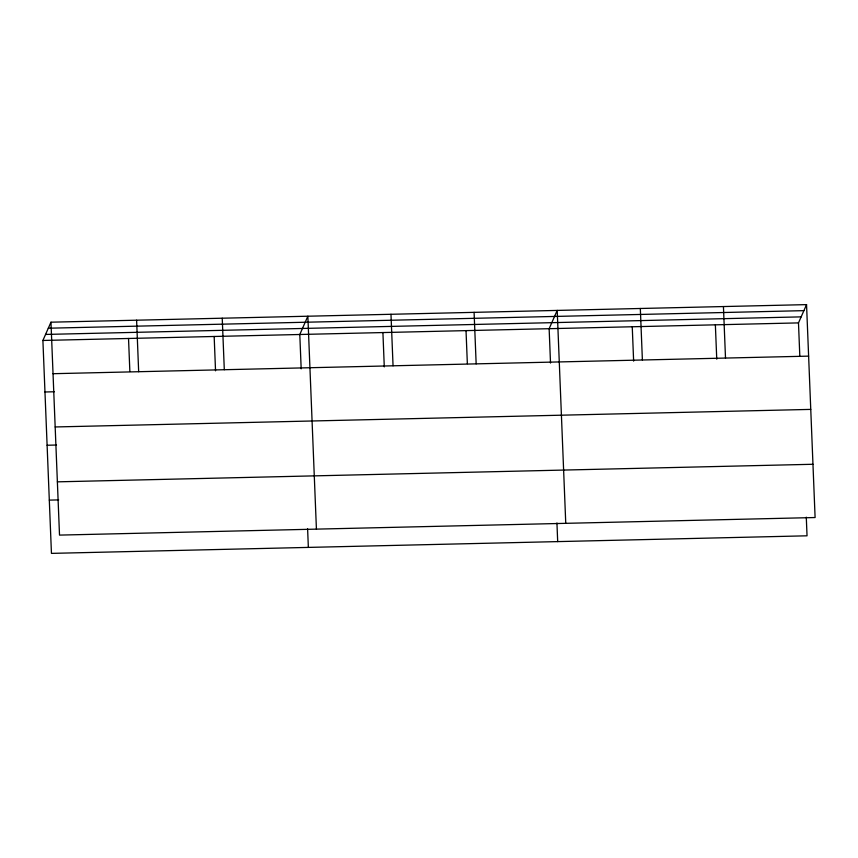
<?xml version="1.0" encoding="UTF-8"?>
<svg xmlns="http://www.w3.org/2000/svg" width="858" height="858" viewBox="0 0 858 858"><rect width="100%" height="100%" fill="white"/><g stroke="black" fill="none" stroke-linecap="round" stroke-linejoin="round"><path stroke-width="1.29" d="M806.284 517.17L807.035 535.81L51.448 553.378L42.9 340.465L50.965 322.19L806.552 304.622L815.1 517.535L59.513 535.102L50.965 322.19M799.806 355.92L798.487 322.898L806.552 304.622M48.305 328.217L803.882 310.65M45.56 334.438L801.147 316.87M42.9 340.465L798.487 322.898M53.035 373.702L808.622 356.134M44.97 391.988L54.333 391.763M55.18 426.962L810.756 409.395M47.104 445.248L56.478 445.023M57.379 481.842L812.966 464.275M49.314 500.117L58.676 499.903M723.433 306.553L725.503 358.065M715.368 324.828L716.752 359.18M640.325 308.483L642.385 360.006M632.249 326.759L633.633 361.111M565.754 523.326L557.207 310.414L549.141 328.7L550.514 363.041M556.939 522.972L557.689 541.612M474.088 312.344L476.158 363.867M466.023 330.63L467.353 363.653M390.98 314.285L393.05 365.798M382.915 332.561L384.287 366.902M316.42 529.129L307.861 316.216L299.796 334.491L301.179 368.833M307.604 528.764L308.354 547.404M222.233 318.211L224.303 369.723M214.168 336.486L215.54 370.828M136.604 320.195L138.664 371.718M128.528 338.47L129.858 371.503"/></g></svg>
